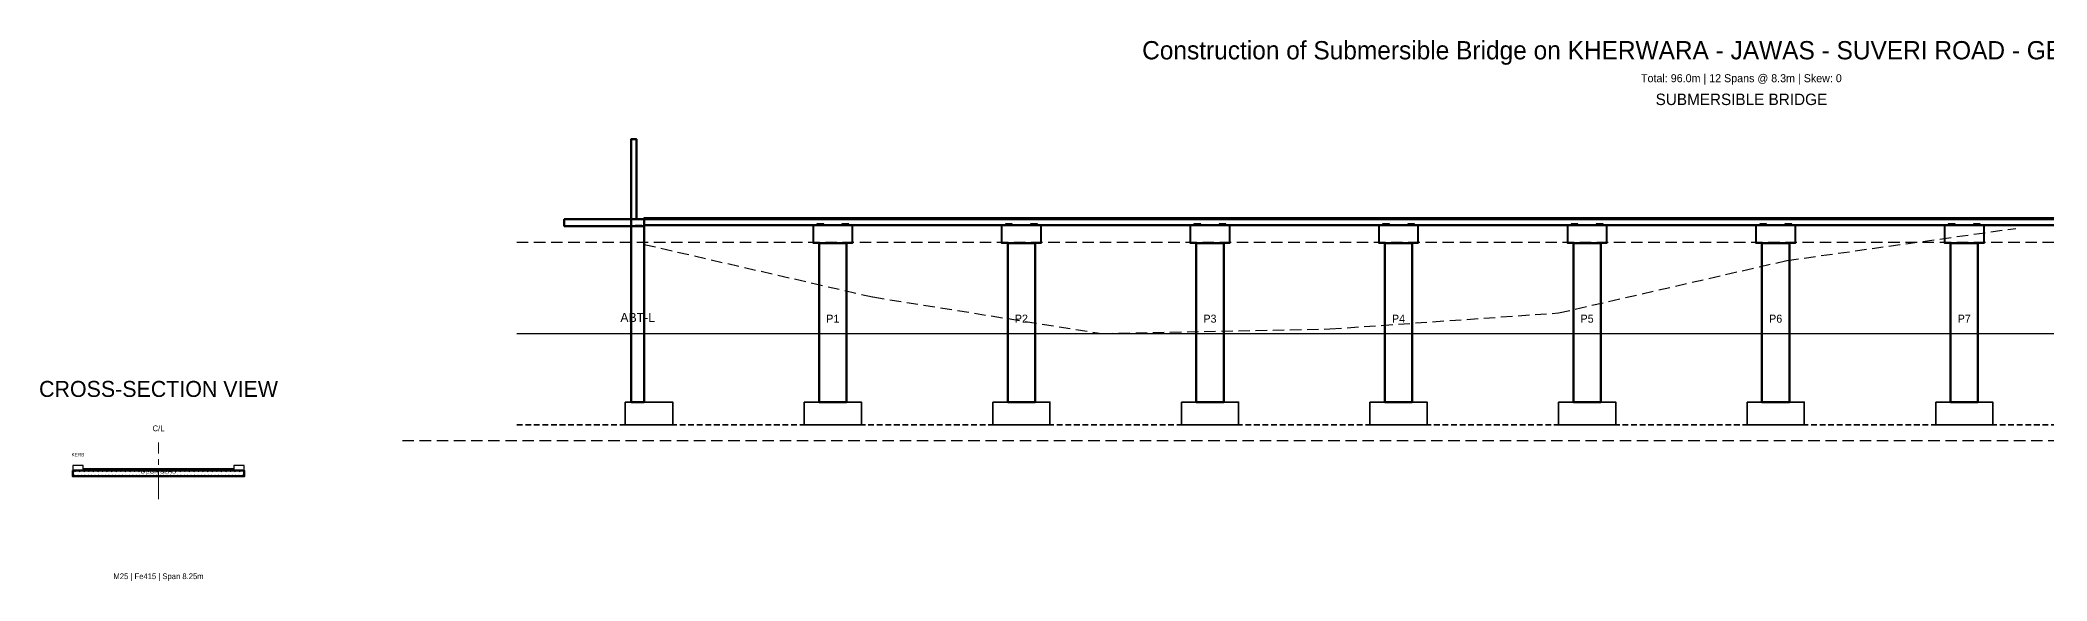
# Model space of a CAD drawing. Header units: metres. Extents: x -26 to 110, y -14 to 129.
# Drawn here: x -26.4 to 61.4, y 105.8 to 129.4 of the extents above; entities that cross this region are included whole.
import ezdxf
from ezdxf.enums import TextEntityAlignment as Align

# ---------------------------------------------------------------- set-up
doc = ezdxf.new("R2010")
doc.units = ezdxf.units.M
for name, pattern in [('CENTER', [2, 1.25, -0.25, 0.25, -0.25]), ('DASHED', [0.75, 0.5, -0.25]), ('HIDDEN', [0.375, 0.25, -0.125])]:
    doc.linetypes.add(name, pattern=pattern)
for name, color, linetype, lineweight in [('A-GRID', 8, 'CENTER', 15), ('A-TEXT', 7, 'CONTINUOUS', 18), ('G-BED', 32, 'CONTINUOUS', 25), ('G-HFL', 150, 'DASHED', 25), ('G-NGL', 30, 'DASHED', 25), ('H-CONC', 253, 'CONTINUOUS', 15), ('S-ABUT', 5, 'CONTINUOUS', 50), ('S-BEARING', 6, 'CONTINUOUS', 30), ('S-DECK', 4, 'CONTINUOUS', 50), ('S-FNDTN', 2, 'HIDDEN', 35), ('S-KERB', 8, 'CONTINUOUS', 25), ('S-PIER', 3, 'CONTINUOUS', 50), ('S-PIERCAP', 3, 'CONTINUOUS', 40), ('X-REBAR', 1, 'CONTINUOUS', 18)]:
    doc.layers.add(name, color=color, linetype=linetype, lineweight=lineweight)

msp = doc.modelspace()

# ---------------------------------------------------------------- hatches: boundary and pattern name
at = {"layer": 'H-CONC'}
h = msp.add_hatch(dxfattribs=at)
h.set_pattern_fill('ANSI31', color=256, scale=0.05, style=0)
h.set_pattern_definition([])
h.paths.add_polyline_path([(0, 121.6), (96, 121.6), (96, 121.35), (0, 121.35)])
h = msp.add_hatch(dxfattribs=at)
h.set_pattern_fill('ANSI31', color=256, scale=0.04, style=0)
h.set_pattern_definition([])
h.paths.add_polyline_path([(7.65, 120.55), (8.85, 120.55), (8.85, 113.6), (7.65, 113.6)])
h = msp.add_hatch(dxfattribs=at)
h.set_pattern_fill('ANSI31', color=256, scale=0.04, style=0)
h.set_pattern_definition([])
h.paths.add_polyline_path([(15.9, 120.55), (17.1, 120.55), (17.1, 113.6), (15.9, 113.6)])
h = msp.add_hatch(dxfattribs=at)
h.set_pattern_fill('ANSI31', color=256, scale=0.04, style=0)
h.set_pattern_definition([])
h.paths.add_polyline_path([(24.15, 120.55), (25.35, 120.55), (25.35, 113.6), (24.15, 113.6)])
h = msp.add_hatch(dxfattribs=at)
h.set_pattern_fill('ANSI31', color=256, scale=0.04, style=0)
h.set_pattern_definition([])
h.paths.add_polyline_path([(32.4, 120.55), (33.6, 120.55), (33.6, 113.6), (32.4, 113.6)])
h = msp.add_hatch(dxfattribs=at)
h.set_pattern_fill('ANSI31', color=256, scale=0.04, style=0)
h.set_pattern_definition([])
h.paths.add_polyline_path([(40.65, 120.55), (41.85, 120.55), (41.85, 113.6), (40.65, 113.6)])
h = msp.add_hatch(dxfattribs=at)
h.set_pattern_fill('ANSI31', color=256, scale=0.04, style=0)
h.set_pattern_definition([])
h.paths.add_polyline_path([(48.9, 120.55), (50.1, 120.55), (50.1, 113.6), (48.9, 113.6)])
h = msp.add_hatch(dxfattribs=at)
h.set_pattern_fill('ANSI31', color=256, scale=0.04, style=0)
h.set_pattern_definition([])
h.paths.add_polyline_path([(57.15, 120.55), (58.35, 120.55), (58.35, 113.6), (57.15, 113.6)])
h = msp.add_hatch(dxfattribs=at)
h.set_pattern_fill('ANSI32', color=256, scale=0.08, style=0)
h.set_pattern_definition([])
h.paths.add_polyline_path([(-0.83, 113.6), (1.245, 113.6), (1.245, 112.6), (-0.83, 112.6)])
h = msp.add_hatch(dxfattribs=at)
h.set_pattern_fill('ANSI31', color=256, scale=0.03, style=0)
h.set_pattern_definition([])
h.paths.add_polyline_path([(-25, 110.6), (-17.5, 110.6), (-17.5, 110.35), (-25, 110.35)])

# ---------------------------------------------------------------- linework, layer by layer
at = {"layer": 'A-GRID', "linetype": 'CENTER'}
msp.add_line((-21.25, 109.35), (-21.25, 111.825), dxfattribs=at)
at = {"layer": 'G-BED', "linetype": 'CONTINUOUS'}
msp.add_line((-5.575, 116.6), (101.575, 116.6), dxfattribs=at)
at = {"layer": 'G-BED', "linetype": 'DASHED'}
msp.add_line((-10.575, 111.912), (106.575, 111.912), dxfattribs=at)
at = {"layer": 'G-HFL', "linetype": 'DASHED'}
msp.add_line((-5.575, 120.6), (101.575, 120.6), dxfattribs=at)
at = {"layer": 'G-NGL', "linetype": 'DASHED'}
msp.add_lwpolyline([(0, 120.5), (10, 118.2), (20, 116.6), (30, 116.8), (40, 117.5), (50, 119.8), (60, 121.2)], dxfattribs=at)
at = {"layer": 'S-ABUT', "linetype": 'CONTINUOUS'}
for points in [[(-0.575, 121.6), (-0.345, 121.6), (-0.345, 125.1), (-0.575, 125.1)], [(-0.575, 121.6), (0, 121.6), (0, 113.6), (-0.575, 113.6)]]:
    msp.add_lwpolyline(points, close=True, dxfattribs=at)
at = {"layer": 'S-BEARING', "linetype": 'CONTINUOUS'}
for points in [[(-0.4, 121.35), (-0.1, 121.35), (-0.1, 121.3), (-0.4, 121.3)], [(7.55, 121.35), (7.85, 121.35), (7.85, 121.4), (7.55, 121.4)], [(8.65, 121.35), (8.95, 121.35), (8.95, 121.4), (8.65, 121.4)], [(15.8, 121.35), (16.1, 121.35), (16.1, 121.4), (15.8, 121.4)], [(16.9, 121.35), (17.2, 121.35), (17.2, 121.4), (16.9, 121.4)], [(24.05, 121.35), (24.35, 121.35), (24.35, 121.4), (24.05, 121.4)], [(25.15, 121.35), (25.45, 121.35), (25.45, 121.4), (25.15, 121.4)], [(32.3, 121.35), (32.6, 121.35), (32.6, 121.4), (32.3, 121.4)], [(33.4, 121.35), (33.7, 121.35), (33.7, 121.4), (33.4, 121.4)], [(40.55, 121.35), (40.85, 121.35), (40.85, 121.4), (40.55, 121.4)], [(41.65, 121.35), (41.95, 121.35), (41.95, 121.4), (41.65, 121.4)], [(48.8, 121.35), (49.1, 121.35), (49.1, 121.4), (48.8, 121.4)], [(49.9, 121.35), (50.2, 121.35), (50.2, 121.4), (49.9, 121.4)], [(57.05, 121.35), (57.35, 121.35), (57.35, 121.4), (57.05, 121.4)], [(58.15, 121.35), (58.45, 121.35), (58.45, 121.4), (58.15, 121.4)]]:
    msp.add_lwpolyline(points, close=True, dxfattribs=at)
at = {"layer": 'S-DECK', "linetype": 'CONTINUOUS'}
msp.add_line((0, 121.6), (96, 121.6), dxfattribs=at)
for points in [[(-3.5, 121.6), (0, 121.6), (0, 121.3), (-3.5, 121.3)], [(0, 121.6), (96, 121.6), (96, 121.35), (0, 121.35)], [(-25, 110.6), (-17.5, 110.6), (-17.5, 110.35), (-25, 110.35)]]:
    msp.add_lwpolyline(points, close=True, dxfattribs=at)
at = {"layer": 'S-FNDTN', "linetype": 'HIDDEN'}
msp.add_line((-5.575, 112.6), (101.575, 112.6), dxfattribs=at)
at = {"layer": 'S-FNDTN', "linetype": 'CONTINUOUS'}
for points in [[(-0.83, 113.6), (1.245, 113.6), (1.245, 112.6), (-0.83, 112.6)], [(7, 113.6), (9.5, 113.6), (9.5, 112.6), (7, 112.6)], [(15.25, 113.6), (17.75, 113.6), (17.75, 112.6), (15.25, 112.6)], [(23.5, 113.6), (26, 113.6), (26, 112.6), (23.5, 112.6)], [(31.75, 113.6), (34.25, 113.6), (34.25, 112.6), (31.75, 112.6)], [(40, 113.6), (42.5, 113.6), (42.5, 112.6), (40, 112.6)], [(48.25, 113.6), (50.75, 113.6), (50.75, 112.6), (48.25, 112.6)], [(56.5, 113.6), (59, 113.6), (59, 112.6), (56.5, 112.6)]]:
    msp.add_lwpolyline(points, close=True, dxfattribs=at)
at = {"layer": 'S-KERB', "linetype": 'CONTINUOUS'}
for points in [[(0, 121.675), (96, 121.675), (96, 121.6), (0, 121.6)], [(-25, 110.6), (-24.55, 110.6), (-24.55, 110.825), (-25, 110.825)], [(-24.55, 110.6), (-17.95, 110.6), (-17.95, 110.675), (-24.55, 110.675)], [(-17.95, 110.6), (-17.5, 110.6), (-17.5, 110.825), (-17.95, 110.825)]]:
    msp.add_lwpolyline(points, close=True, dxfattribs=at)
at = {"layer": 'S-PIER', "linetype": 'CONTINUOUS'}
for points in [[(7.65, 120.55), (8.85, 120.55), (8.85, 113.6), (7.65, 113.6)], [(15.9, 120.55), (17.1, 120.55), (17.1, 113.6), (15.9, 113.6)], [(24.15, 120.55), (25.35, 120.55), (25.35, 113.6), (24.15, 113.6)], [(32.4, 120.55), (33.6, 120.55), (33.6, 113.6), (32.4, 113.6)], [(40.65, 120.55), (41.85, 120.55), (41.85, 113.6), (40.65, 113.6)], [(48.9, 120.55), (50.1, 120.55), (50.1, 113.6), (48.9, 113.6)], [(57.15, 120.55), (58.35, 120.55), (58.35, 113.6), (57.15, 113.6)]]:
    msp.add_lwpolyline(points, close=True, dxfattribs=at)
at = {"layer": 'S-PIERCAP', "linetype": 'CONTINUOUS'}
for points in [[(7.4, 121.35), (9.1, 121.35), (9.1, 120.55), (7.4, 120.55)], [(15.65, 121.35), (17.35, 121.35), (17.35, 120.55), (15.65, 120.55)], [(23.9, 121.35), (25.6, 121.35), (25.6, 120.55), (23.9, 120.55)], [(32.15, 121.35), (33.85, 121.35), (33.85, 120.55), (32.15, 120.55)], [(40.4, 121.35), (42.1, 121.35), (42.1, 120.55), (40.4, 120.55)], [(48.65, 121.35), (50.35, 121.35), (50.35, 120.55), (48.65, 120.55)], [(56.9, 121.35), (58.6, 121.35), (58.6, 120.55), (56.9, 120.55)]]:
    msp.add_lwpolyline(points, close=True, dxfattribs=at)
at = {"layer": 'X-REBAR'}
for centre, radius in [((-24.925, 110.39), 0.01), ((-24.9, 110.56), 0.008), ((-24.775, 110.39), 0.01), ((-24.7, 110.56), 0.008), ((-24.625, 110.39), 0.01), ((-24.5, 110.56), 0.008), ((-24.475, 110.39), 0.01), ((-24.325, 110.39), 0.01), ((-24.3, 110.56), 0.008), ((-24.175, 110.39), 0.01), ((-24.1, 110.56), 0.008), ((-24.025, 110.39), 0.01), ((-23.9, 110.56), 0.008), ((-23.875, 110.39), 0.01), ((-23.725, 110.39), 0.01), ((-23.7, 110.56), 0.008), ((-23.575, 110.39), 0.01), ((-23.5, 110.56), 0.008), ((-23.425, 110.39), 0.01), ((-23.3, 110.56), 0.008), ((-23.275, 110.39), 0.01), ((-23.125, 110.39), 0.01), ((-23.1, 110.56), 0.008), ((-22.975, 110.39), 0.01), ((-22.9, 110.56), 0.008), ((-22.825, 110.39), 0.01), ((-22.7, 110.56), 0.008), ((-22.675, 110.39), 0.01), ((-22.525, 110.39), 0.01), ((-22.5, 110.56), 0.008), ((-22.375, 110.39), 0.01), ((-22.3, 110.56), 0.008), ((-22.225, 110.39), 0.01), ((-22.1, 110.56), 0.008), ((-22.075, 110.39), 0.01), ((-21.925, 110.39), 0.01), ((-21.9, 110.56), 0.008), ((-21.775, 110.39), 0.01), ((-21.7, 110.56), 0.008), ((-21.625, 110.39), 0.01), ((-21.5, 110.56), 0.008), ((-21.475, 110.39), 0.01), ((-21.325, 110.39), 0.01), ((-21.3, 110.56), 0.008), ((-21.175, 110.39), 0.01), ((-21.1, 110.56), 0.008), ((-21.025, 110.39), 0.01), ((-20.9, 110.56), 0.008), ((-20.875, 110.39), 0.01), ((-20.725, 110.39), 0.01), ((-20.7, 110.56), 0.008), ((-20.575, 110.39), 0.01), ((-20.5, 110.56), 0.008), ((-20.425, 110.39), 0.01), ((-20.3, 110.56), 0.008), ((-20.275, 110.39), 0.01), ((-20.125, 110.39), 0.01), ((-20.1, 110.56), 0.008), ((-19.975, 110.39), 0.01), ((-19.9, 110.56), 0.008), ((-19.825, 110.39), 0.01), ((-19.7, 110.56), 0.008), ((-19.675, 110.39), 0.01), ((-19.525, 110.39), 0.01), ((-19.5, 110.56), 0.008), ((-19.375, 110.39), 0.01), ((-19.3, 110.56), 0.008), ((-19.225, 110.39), 0.01), ((-19.1, 110.56), 0.008), ((-19.075, 110.39), 0.01), ((-18.925, 110.39), 0.01), ((-18.9, 110.56), 0.008), ((-18.775, 110.39), 0.01), ((-18.7, 110.56), 0.008), ((-18.625, 110.39), 0.01), ((-18.5, 110.56), 0.008), ((-18.475, 110.39), 0.01), ((-18.325, 110.39), 0.01), ((-18.3, 110.56), 0.008), ((-18.175, 110.39), 0.01), ((-18.1, 110.56), 0.008), ((-18.025, 110.39), 0.01), ((-17.9, 110.56), 0.008), ((-17.875, 110.39), 0.01), ((-17.725, 110.39), 0.01), ((-17.7, 110.56), 0.008), ((-17.575, 110.39), 0.01)]:
    msp.add_circle(centre, radius, dxfattribs=at)

# ---------------------------------------------------------------- texts
at = {"layer": 'A-GRID'}
msp.add_text('C/L', height=0.25, dxfattribs=at).set_placement((-21.25, 112.325), align=Align.CENTER)
at = {"layer": 'A-TEXT'}
for s, height, p in [('Construction of Submersible Bridge on KHERWARA - JAWAS - SUVERI ROAD - GENERAL ARRANGEMENT', 0.8, (48, 128.6)), ('Total: 96.0m | 12 Spans @ 8.3m | Skew: 0', 0.35, (48, 127.6)), ('SUBMERSIBLE BRIDGE', 0.5, (48, 126.6)), ('ABT-L', 0.4, (-0.287, 117.1)), ('P1', 0.35, (8.25, 117.075)), ('P2', 0.35, (16.5, 117.075)), ('P3', 0.35, (24.75, 117.075)), ('P4', 0.35, (33, 117.075)), ('P5', 0.35, (41.25, 117.075)), ('P6', 0.35, (49.5, 117.075)), ('P7', 0.35, (57.75, 117.075)), ('CROSS-SECTION VIEW', 0.7, (-21.25, 113.825)), ('KERB', 0.15, (-24.775, 111.225)), ('DECK SLAB', 0.2, (-21.25, 110.475)), ('M25 | Fe415 | Span 8.25m', 0.25, (-21.25, 105.85))]:
    msp.add_text(s, height=height, dxfattribs=at).set_placement(p, align=Align.CENTER)

doc.saveas('drawing.dxf')
